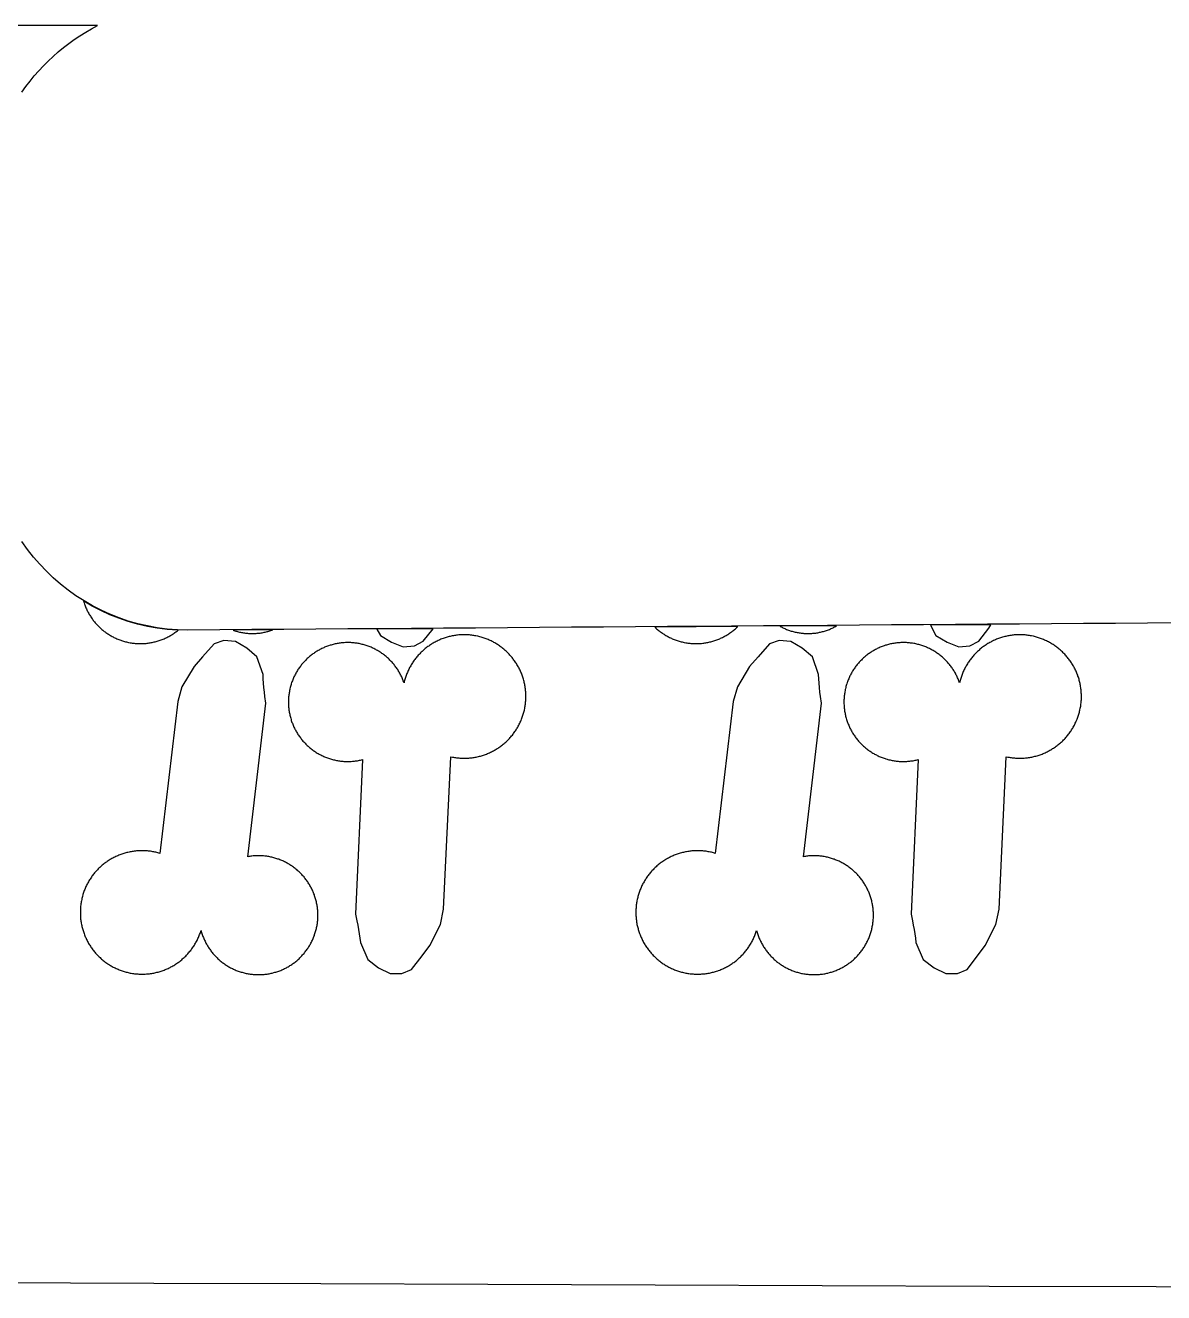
# Model space of a CAD drawing. Extents: x -246 to 246, y -104 to 199.
# Drawn here: x 113.99 to 138.58, y 129.66 to 157.02 of the extents above; entities that cross this region are included whole.
import ezdxf

# ---------------------------------------------------------------- set-up
doc = ezdxf.new("R2010")
doc.units = 0
doc.layers.add('Add_Red', color=1, linetype='Continuous')
doc.layers.add('Outline_Red', color=1, linetype='Continuous')

msp = doc.modelspace()

# ---------------------------------------------------------------- linework, layer by layer
at = {"layer": 'Add_Red'}
for points in [[(116.509, 143.67), (116.531, 143.671), (116.554, 143.672), (116.576, 143.674), (116.599, 143.676), (116.621, 143.678), (116.643, 143.681), (116.665, 143.684), (116.687, 143.687), (116.71, 143.691), (116.732, 143.695), (116.753, 143.7), (116.775, 143.705), (116.797, 143.71), (116.819, 143.716), (116.84, 143.722), (116.862, 143.729), (116.883, 143.736), (116.904, 143.743), (116.925, 143.751), (116.946, 143.759), (116.967, 143.767), (116.988, 143.776), (117.008, 143.785), (117.029, 143.794), (117.049, 143.804), (117.069, 143.814), (117.088, 143.825), (117.108, 143.836), (117.127, 143.847), (117.147, 143.858), (117.166, 143.87), (117.185, 143.882), (117.203, 143.895), (117.222, 143.908), (117.24, 143.921), (117.258, 143.934), (117.275, 143.948), (117.288, 143.958), (117.274, 143.958), (117.054, 143.975), (116.838, 144.003), (116.625, 144.041), (116.416, 144.09), (116.211, 144.149), (116.009, 144.217), (115.813, 144.295), (115.621, 144.382), (115.435, 144.478), (115.253, 144.583), (115.247, 144.587), (115.252, 144.568), (115.259, 144.547), (115.267, 144.525), (115.274, 144.504), (115.282, 144.483), (115.291, 144.463), (115.3, 144.442), (115.309, 144.421), (115.318, 144.401), (115.328, 144.381), (115.338, 144.361), (115.349, 144.341), (115.36, 144.322), (115.371, 144.302), (115.382, 144.283), (115.394, 144.264), (115.406, 144.245), (115.419, 144.227), (115.432, 144.208), (115.445, 144.19), (115.458, 144.172), (115.472, 144.155), (115.486, 144.137), (115.501, 144.12), (115.516, 144.103), (115.531, 144.086), (115.546, 144.07), (115.561, 144.054), (115.577, 144.038), (115.593, 144.023), (115.61, 144.007), (115.626, 143.992), (115.643, 143.978), (115.661, 143.963), (115.678, 143.949), (115.696, 143.935), (115.713, 143.922), (115.732, 143.909), (115.75, 143.896), (115.769, 143.883), (115.787, 143.871), (115.806, 143.859), (115.826, 143.848), (115.845, 143.836), (115.865, 143.826), (115.884, 143.815), (115.904, 143.805), (115.925, 143.795), (115.945, 143.786), (115.965, 143.776), (115.986, 143.768), (116.007, 143.759), (116.028, 143.751), (116.049, 143.744), (116.07, 143.736), (116.091, 143.729), (116.113, 143.723), (116.134, 143.717), (116.156, 143.711), (116.178, 143.705), (116.199, 143.7), (116.221, 143.696), (116.254, 143.689), (116.276, 143.686), (116.299, 143.682), (116.321, 143.68), (116.343, 143.677), (116.365, 143.675), (116.388, 143.673), (116.41, 143.672), (116.432, 143.671), (116.455, 143.67), (116.477, 143.67), (116.509, 143.67)], [(118.933, 143.889), (118.955, 143.889), (118.976, 143.891), (118.998, 143.892), (119.019, 143.894), (119.041, 143.897), (119.062, 143.899), (119.084, 143.902), (119.105, 143.906), (119.126, 143.91), (119.147, 143.914), (119.169, 143.918), (119.19, 143.923), (119.21, 143.929), (119.231, 143.934), (119.252, 143.94), (119.273, 143.947), (119.293, 143.954), (119.319, 143.963), (119.327, 143.965), (118.482, 143.959), (118.493, 143.955), (118.514, 143.949), (118.534, 143.942), (118.555, 143.936), (118.576, 143.93), (118.597, 143.925), (118.618, 143.92), (118.639, 143.915), (118.66, 143.911), (118.681, 143.907), (118.702, 143.903), (118.724, 143.9), (118.745, 143.897), (118.766, 143.895), (118.788, 143.893), (118.81, 143.891), (118.831, 143.89), (118.853, 143.889), (118.874, 143.888), (118.896, 143.888), (118.933, 143.889)], [(122.394, 143.622), (122.583, 143.721), (122.795, 143.991), (121.585, 143.982), (121.659, 143.848), (121.898, 143.698), (122.151, 143.603), (122.394, 143.622)], [(128.508, 143.67), (128.53, 143.671), (128.553, 143.672), (128.575, 143.674), (128.597, 143.676), (128.62, 143.678), (128.642, 143.681), (128.664, 143.684), (128.686, 143.687), (128.708, 143.691), (128.73, 143.695), (128.752, 143.7), (128.774, 143.705), (128.796, 143.71), (128.818, 143.716), (128.839, 143.722), (128.861, 143.729), (128.882, 143.736), (128.903, 143.743), (128.924, 143.751), (128.945, 143.759), (128.966, 143.767), (128.987, 143.776), (129.007, 143.785), (129.027, 143.794), (129.048, 143.804), (129.068, 143.814), (129.087, 143.825), (129.107, 143.836), (129.126, 143.847), (129.146, 143.858), (129.165, 143.87), (129.184, 143.882), (129.202, 143.895), (129.221, 143.908), (129.239, 143.921), (129.257, 143.934), (129.274, 143.948), (129.292, 143.962), (129.309, 143.976), (129.326, 143.991), (129.343, 144.006), (129.359, 144.021), (129.375, 144.037), (129.376, 144.038), (127.589, 144.025), (127.592, 144.023), (127.609, 144.007), (127.625, 143.992), (127.642, 143.978), (127.659, 143.963), (127.677, 143.949), (127.695, 143.935), (127.712, 143.922), (127.731, 143.909), (127.749, 143.896), (127.768, 143.883), (127.786, 143.871), (127.805, 143.859), (127.825, 143.848), (127.844, 143.836), (127.864, 143.826), (127.883, 143.815), (127.903, 143.805), (127.923, 143.795), (127.944, 143.786), (127.964, 143.776), (127.985, 143.768), (128.006, 143.759), (128.027, 143.751), (128.048, 143.744), (128.069, 143.736), (128.09, 143.729), (128.112, 143.723), (128.133, 143.717), (128.155, 143.711), (128.177, 143.705), (128.198, 143.7), (128.22, 143.696), (128.253, 143.689), (128.275, 143.686), (128.297, 143.682), (128.32, 143.68), (128.342, 143.677), (128.364, 143.675), (128.387, 143.673), (128.409, 143.672), (128.431, 143.671), (128.454, 143.67), (128.476, 143.67), (128.508, 143.67)], [(130.932, 143.889), (130.954, 143.889), (130.975, 143.891), (130.997, 143.892), (131.018, 143.894), (131.04, 143.897), (131.061, 143.899), (131.083, 143.902), (131.104, 143.906), (131.125, 143.91), (131.146, 143.914), (131.167, 143.918), (131.188, 143.923), (131.209, 143.929), (131.23, 143.934), (131.251, 143.94), (131.272, 143.947), (131.292, 143.954), (131.318, 143.963), (131.338, 143.97), (131.358, 143.978), (131.378, 143.986), (131.398, 143.995), (131.418, 144.004), (131.437, 144.013), (131.456, 144.023), (131.476, 144.033), (131.494, 144.043), (131.513, 144.054), (130.292, 144.045), (130.295, 144.043), (130.314, 144.033), (130.333, 144.023), (130.352, 144.013), (130.372, 144.004), (130.392, 143.995), (130.411, 143.986), (130.431, 143.978), (130.451, 143.97), (130.472, 143.963), (130.492, 143.955), (130.512, 143.949), (130.533, 143.942), (130.554, 143.936), (130.575, 143.93), (130.595, 143.925), (130.616, 143.92), (130.638, 143.915), (130.659, 143.911), (130.68, 143.907), (130.701, 143.903), (130.723, 143.9), (130.744, 143.897), (130.765, 143.895), (130.787, 143.893), (130.808, 143.891), (130.83, 143.89), (130.852, 143.889), (130.873, 143.888), (130.895, 143.888), (130.932, 143.889)], [(134.393, 143.622), (134.582, 143.721), (134.803, 144.002), (134.843, 144.078), (133.537, 144.068), (133.658, 143.848), (133.897, 143.698), (134.15, 143.603), (134.393, 143.622)], [(119.055, 136.522), (119.078, 136.523), (119.1, 136.524), (119.123, 136.526), (119.145, 136.527), (119.167, 136.53), (119.189, 136.532), (119.212, 136.535), (119.234, 136.539), (119.256, 136.543), (119.278, 136.547), (119.3, 136.552), (119.322, 136.557), (119.358, 136.566), (119.379, 136.572), (119.401, 136.578), (119.422, 136.585), (119.443, 136.592), (119.464, 136.599), (119.485, 136.607), (119.506, 136.615), (119.527, 136.624), (119.548, 136.633), (119.568, 136.642), (119.588, 136.652), (119.608, 136.662), (119.628, 136.672), (119.648, 136.683), (119.667, 136.694), (119.687, 136.705), (119.706, 136.717), (119.725, 136.729), (119.743, 136.741), (119.762, 136.754), (119.78, 136.767), (119.798, 136.78), (119.816, 136.794), (119.833, 136.808), (119.851, 136.822), (119.868, 136.837), (119.884, 136.852), (119.901, 136.867), (119.917, 136.882), (119.933, 136.898), (119.949, 136.914), (119.964, 136.93), (119.979, 136.947), (119.994, 136.963), (120.009, 136.98), (120.023, 136.998), (120.037, 137.015), (120.051, 137.033), (120.064, 137.051), (120.077, 137.069), (120.09, 137.088), (120.102, 137.106), (120.114, 137.125), (120.126, 137.144), (120.137, 137.164), (120.148, 137.183), (120.159, 137.203), (120.169, 137.223), (120.179, 137.243), (120.189, 137.263), (120.198, 137.283), (120.207, 137.304), (120.216, 137.325), (120.224, 137.346), (120.232, 137.366), (120.239, 137.388), (120.246, 137.409), (120.253, 137.43), (120.259, 137.452), (120.265, 137.473), (120.271, 137.495), (120.276, 137.517), (120.281, 137.539), (120.286, 137.561), (120.29, 137.583), (120.293, 137.605), (120.297, 137.627), (120.3, 137.649), (120.302, 137.671), (120.304, 137.694), (120.306, 137.716), (120.307, 137.738), (120.308, 137.761), (120.309, 137.783), (120.309, 137.806), (120.308, 137.846), (120.308, 137.868), (120.306, 137.891), (120.305, 137.913), (120.303, 137.935), (120.3, 137.958), (120.297, 137.98), (120.294, 138.002), (120.29, 138.024), (120.286, 138.046), (120.282, 138.068), (120.276, 138.094), (120.271, 138.116), (120.265, 138.138), (120.259, 138.159), (120.253, 138.181), (120.246, 138.202), (120.239, 138.223), (120.232, 138.245), (120.224, 138.266), (120.216, 138.286), (120.207, 138.307), (120.198, 138.328), (120.189, 138.348), (120.179, 138.368), (120.169, 138.388), (120.159, 138.408), (120.148, 138.428), (120.137, 138.447), (120.126, 138.467), (120.114, 138.486), (120.102, 138.505), (120.09, 138.523), (120.077, 138.542), (120.064, 138.56), (120.051, 138.578), (120.037, 138.596), (120.023, 138.613), (120.009, 138.631), (119.994, 138.648), (119.979, 138.664), (119.964, 138.681), (119.949, 138.697), (119.933, 138.713), (119.917, 138.729), (119.901, 138.744), (119.884, 138.759), (119.868, 138.774), (119.851, 138.789), (119.833, 138.803), (119.816, 138.817), (119.798, 138.831), (119.78, 138.844), (119.762, 138.857), (119.743, 138.87), (119.725, 138.882), (119.706, 138.894), (119.687, 138.906), (119.667, 138.917), (119.648, 138.928), (119.628, 138.939), (119.608, 138.949), (119.588, 138.959), (119.568, 138.969), (119.548, 138.978), (119.527, 138.987), (119.506, 138.996), (119.485, 139.004), (119.464, 139.012), (119.443, 139.019), (119.422, 139.026), (119.401, 139.033), (119.379, 139.039), (119.358, 139.045), (119.336, 139.051), (119.314, 139.056), (119.292, 139.061), (119.27, 139.066), (119.248, 139.07), (119.226, 139.073), (119.204, 139.077), (119.182, 139.08), (119.16, 139.082), (119.137, 139.084), (119.115, 139.086), (119.093, 139.087), (119.07, 139.088), (119.048, 139.089), (119.025, 139.089), (118.997, 139.089), (118.975, 139.088), (118.952, 139.087), (118.93, 139.086), (118.908, 139.084), (118.885, 139.082), (118.863, 139.079), (118.841, 139.076), (118.819, 139.072), (118.797, 139.069), (119.186, 142.387), (119.166, 142.529), (119.154, 142.624), (119.144, 142.719), (119.136, 142.815), (119.129, 142.91), (119.124, 143.006), (118.991, 143.383), (118.771, 143.575), (118.528, 143.715), (118.276, 143.736), (118.066, 143.665), (117.816, 143.386), (117.635, 143.174), (117.373, 142.74), (117.282, 142.417), (116.893, 139.141), (116.855, 139.152), (116.833, 139.158), (116.81, 139.164), (116.787, 139.169), (116.765, 139.173), (116.742, 139.177), (116.719, 139.181), (116.696, 139.185), (116.673, 139.188), (116.65, 139.19), (116.626, 139.193), (116.603, 139.194), (116.58, 139.196), (116.557, 139.197), (116.533, 139.198), (116.51, 139.198), (116.482, 139.197), (116.459, 139.197), (116.436, 139.196), (116.413, 139.194), (116.389, 139.192), (116.366, 139.19), (116.343, 139.187), (116.32, 139.184), (116.297, 139.181), (116.274, 139.177), (116.251, 139.172), (116.229, 139.168), (116.206, 139.162), (116.183, 139.157), (116.161, 139.151), (116.138, 139.145), (116.116, 139.138), (116.094, 139.131), (116.072, 139.124), (116.05, 139.116), (116.028, 139.108), (116.007, 139.099), (115.985, 139.09), (115.964, 139.081), (115.943, 139.071), (115.922, 139.061), (115.901, 139.05), (115.88, 139.04), (115.86, 139.028), (115.84, 139.017), (115.82, 139.005), (115.8, 138.993), (115.78, 138.98), (115.761, 138.967), (115.742, 138.954), (115.723, 138.94), (115.704, 138.927), (115.686, 138.912), (115.668, 138.898), (115.65, 138.883), (115.632, 138.868), (115.615, 138.852), (115.598, 138.836), (115.581, 138.82), (115.565, 138.804), (115.548, 138.787), (115.532, 138.77), (115.517, 138.753), (115.501, 138.736), (115.486, 138.718), (115.472, 138.7), (115.457, 138.682), (115.443, 138.663), (115.429, 138.645), (115.416, 138.626), (115.403, 138.606), (115.39, 138.587), (115.378, 138.567), (115.365, 138.547), (115.354, 138.527), (115.342, 138.507), (115.331, 138.487), (115.321, 138.466), (115.31, 138.445), (115.3, 138.424), (115.291, 138.403), (115.282, 138.381), (115.273, 138.36), (115.264, 138.338), (115.256, 138.316), (115.249, 138.294), (115.241, 138.272), (115.234, 138.25), (115.223, 138.21), (115.217, 138.187), (115.212, 138.165), (115.207, 138.142), (115.202, 138.119), (115.198, 138.096), (115.194, 138.074), (115.191, 138.051), (115.187, 138.027), (115.185, 138.004), (115.183, 137.981), (115.181, 137.958), (115.179, 137.935), (115.178, 137.912), (115.178, 137.888), (115.178, 137.865), (115.178, 137.839), (115.178, 137.816), (115.18, 137.793), (115.181, 137.77), (115.183, 137.746), (115.185, 137.723), (115.188, 137.7), (115.191, 137.677), (115.194, 137.654), (115.198, 137.631), (115.203, 137.608), (115.207, 137.585), (115.212, 137.563), (115.218, 137.54), (115.224, 137.518), (115.23, 137.495), (115.237, 137.473), (115.244, 137.451), (115.251, 137.429), (115.259, 137.407), (115.267, 137.385), (115.276, 137.363), (115.285, 137.342), (115.294, 137.321), (115.304, 137.3), (115.314, 137.279), (115.324, 137.258), (115.335, 137.237), (115.346, 137.217), (115.357, 137.197), (115.369, 137.176), (115.381, 137.157), (115.394, 137.137), (115.407, 137.118), (115.42, 137.099), (115.434, 137.08), (115.447, 137.061), (115.462, 137.043), (115.476, 137.024), (115.491, 137.006), (115.506, 136.989), (115.522, 136.971), (115.537, 136.954), (115.553, 136.937), (115.57, 136.921), (115.586, 136.905), (115.603, 136.889), (115.62, 136.873), (115.638, 136.858), (115.656, 136.843), (115.674, 136.828), (115.692, 136.813), (115.71, 136.799), (115.729, 136.785), (115.748, 136.772), (115.767, 136.759), (115.787, 136.746), (115.806, 136.734), (115.826, 136.721), (115.846, 136.71), (115.866, 136.698), (115.887, 136.687), (115.908, 136.677), (115.928, 136.666), (115.949, 136.656), (115.971, 136.647), (115.992, 136.637), (116.013, 136.629), (116.035, 136.62), (116.057, 136.612), (116.079, 136.604), (116.101, 136.597), (116.123, 136.59), (116.165, 136.578), (116.188, 136.572), (116.21, 136.567), (116.233, 136.562), (116.256, 136.557), (116.279, 136.553), (116.302, 136.549), (116.325, 136.545), (116.348, 136.542), (116.371, 136.54), (116.394, 136.538), (116.417, 136.536), (116.44, 136.534), (116.464, 136.533), (116.487, 136.533), (116.51, 136.532), (116.534, 136.533), (116.557, 136.533), (116.58, 136.534), (116.604, 136.536), (116.627, 136.538), (116.65, 136.54), (116.673, 136.542), (116.696, 136.545), (116.719, 136.549), (116.742, 136.553), (116.765, 136.557), (116.788, 136.562), (116.811, 136.567), (116.833, 136.572), (116.856, 136.578), (116.878, 136.584), (116.9, 136.591), (116.923, 136.598), (116.945, 136.605), (116.966, 136.613), (116.988, 136.621), (117.01, 136.63), (117.031, 136.639), (117.053, 136.648), (117.074, 136.658), (117.095, 136.668), (117.116, 136.678), (117.136, 136.689), (117.157, 136.7), (117.177, 136.711), (117.197, 136.723), (117.217, 136.735), (117.236, 136.748), (117.256, 136.761), (117.275, 136.774), (117.294, 136.787), (117.313, 136.801), (117.331, 136.815), (117.349, 136.83), (117.367, 136.845), (117.385, 136.86), (117.402, 136.875), (117.419, 136.891), (117.436, 136.907), (117.453, 136.923), (117.469, 136.94), (117.485, 136.957), (117.501, 136.974), (117.516, 136.991), (117.531, 137.009), (117.546, 137.027), (117.561, 137.045), (117.575, 137.064), (117.589, 137.082), (117.602, 137.101), (117.615, 137.12), (117.628, 137.14), (117.641, 137.159), (117.653, 137.179), (117.665, 137.199), (117.676, 137.219), (117.687, 137.24), (117.698, 137.261), (117.708, 137.281), (117.718, 137.302), (117.728, 137.324), (117.737, 137.345), (117.746, 137.366), (117.755, 137.388), (117.763, 137.41), (117.77, 137.432), (117.778, 137.454), (117.785, 137.476), (117.791, 137.452), (117.798, 137.43), (117.805, 137.409), (117.812, 137.388), (117.819, 137.366), (117.827, 137.346), (117.835, 137.325), (117.844, 137.304), (117.853, 137.283), (117.862, 137.263), (117.872, 137.243), (117.882, 137.223), (117.892, 137.203), (117.903, 137.183), (117.914, 137.164), (117.925, 137.144), (117.937, 137.125), (117.949, 137.106), (117.961, 137.088), (117.974, 137.069), (117.987, 137.051), (118, 137.033), (118.014, 137.015), (118.028, 136.998), (118.042, 136.98), (118.057, 136.963), (118.071, 136.947), (118.087, 136.93), (118.102, 136.914), (118.118, 136.898), (118.134, 136.882), (118.15, 136.867), (118.166, 136.852), (118.183, 136.837), (118.2, 136.822), (118.218, 136.808), (118.235, 136.794), (118.253, 136.78), (118.271, 136.767), (118.289, 136.754), (118.308, 136.741), (118.326, 136.729), (118.345, 136.717), (118.364, 136.705), (118.384, 136.694), (118.403, 136.683), (118.423, 136.672), (118.443, 136.662), (118.463, 136.652), (118.483, 136.642), (118.503, 136.633), (118.524, 136.624), (118.545, 136.615), (118.565, 136.607), (118.586, 136.599), (118.608, 136.592), (118.629, 136.585), (118.65, 136.578), (118.672, 136.572), (118.693, 136.566), (118.715, 136.56), (118.737, 136.555), (118.759, 136.55), (118.781, 136.545), (118.803, 136.541), (118.825, 136.538), (118.847, 136.534), (118.869, 136.531), (118.891, 136.529), (118.914, 136.527), (118.936, 136.525), (118.958, 136.524), (118.981, 136.523), (119.003, 136.522), (119.025, 136.522), (119.055, 136.522)], [(122.33, 136.632), (122.559, 136.928), (122.724, 137.152), (122.955, 137.604), (123.023, 137.933), (123.177, 141.228), (123.215, 141.22), (123.237, 141.216), (123.26, 141.212), (123.283, 141.209), (123.306, 141.206), (123.33, 141.203), (123.353, 141.201), (123.376, 141.199), (123.399, 141.197), (123.422, 141.196), (123.446, 141.196), (123.469, 141.196), (123.499, 141.196), (123.522, 141.197), (123.545, 141.198), (123.568, 141.199), (123.591, 141.201), (123.615, 141.204), (123.638, 141.206), (123.661, 141.209), (123.684, 141.213), (123.707, 141.217), (123.729, 141.221), (123.752, 141.226), (123.775, 141.231), (123.798, 141.237), (123.82, 141.243), (123.842, 141.249), (123.865, 141.256), (123.887, 141.263), (123.909, 141.27), (123.931, 141.278), (123.952, 141.286), (123.974, 141.295), (123.996, 141.304), (124.017, 141.313), (124.038, 141.323), (124.059, 141.333), (124.08, 141.344), (124.1, 141.355), (124.121, 141.366), (124.141, 141.377), (124.161, 141.389), (124.181, 141.402), (124.2, 141.414), (124.219, 141.427), (124.239, 141.44), (124.257, 141.454), (124.276, 141.468), (124.294, 141.482), (124.313, 141.497), (124.33, 141.512), (124.348, 141.527), (124.365, 141.542), (124.382, 141.558), (124.399, 141.574), (124.416, 141.591), (124.432, 141.607), (124.448, 141.624), (124.464, 141.641), (124.479, 141.659), (124.494, 141.677), (124.509, 141.695), (124.523, 141.713), (124.537, 141.731), (124.551, 141.75), (124.564, 141.769), (124.577, 141.788), (124.59, 141.808), (124.602, 141.828), (124.614, 141.847), (124.626, 141.868), (124.638, 141.888), (124.649, 141.908), (124.659, 141.929), (124.669, 141.95), (124.679, 141.971), (124.689, 141.992), (124.698, 142.013), (124.707, 142.035), (124.715, 142.057), (124.723, 142.079), (124.731, 142.101), (124.738, 142.123), (124.745, 142.145), (124.752, 142.167), (124.758, 142.19), (124.763, 142.212), (124.769, 142.235), (124.777, 142.274), (124.781, 142.297), (124.785, 142.32), (124.788, 142.343), (124.792, 142.366), (124.794, 142.389), (124.796, 142.412), (124.798, 142.435), (124.8, 142.458), (124.801, 142.482), (124.801, 142.505), (124.801, 142.528), (124.801, 142.556), (124.8, 142.579), (124.799, 142.602), (124.798, 142.626), (124.796, 142.649), (124.794, 142.672), (124.791, 142.695), (124.788, 142.718), (124.784, 142.741), (124.78, 142.764), (124.776, 142.787), (124.771, 142.81), (124.766, 142.832), (124.761, 142.855), (124.755, 142.877), (124.749, 142.9), (124.742, 142.922), (124.735, 142.944), (124.727, 142.966), (124.72, 142.988), (124.711, 143.01), (124.703, 143.032), (124.694, 143.053), (124.684, 143.074), (124.675, 143.095), (124.665, 143.116), (124.654, 143.137), (124.643, 143.158), (124.632, 143.178), (124.621, 143.198), (124.609, 143.218), (124.597, 143.238), (124.584, 143.258), (124.571, 143.277), (124.558, 143.296), (124.544, 143.315), (124.53, 143.334), (124.516, 143.352), (124.502, 143.37), (124.487, 143.388), (124.472, 143.406), (124.456, 143.423), (124.44, 143.44), (124.424, 143.457), (124.408, 143.474), (124.391, 143.49), (124.374, 143.506), (124.357, 143.521), (124.34, 143.537), (124.322, 143.552), (124.304, 143.567), (124.286, 143.581), (124.267, 143.595), (124.249, 143.609), (124.23, 143.622), (124.21, 143.635), (124.191, 143.648), (124.171, 143.661), (124.151, 143.673), (124.131, 143.684), (124.111, 143.696), (124.091, 143.707), (124.07, 143.718), (124.049, 143.728), (124.028, 143.738), (124.007, 143.747), (123.985, 143.757), (123.964, 143.765), (123.942, 143.774), (123.92, 143.782), (123.898, 143.79), (123.876, 143.797), (123.854, 143.804), (123.832, 143.81), (123.809, 143.817), (123.787, 143.822), (123.764, 143.828), (123.723, 143.836), (123.7, 143.841), (123.677, 143.844), (123.654, 143.848), (123.631, 143.851), (123.608, 143.854), (123.585, 143.856), (123.562, 143.858), (123.539, 143.859), (123.515, 143.86), (123.492, 143.861), (123.469, 143.861), (123.443, 143.861), (123.42, 143.86), (123.397, 143.859), (123.374, 143.857), (123.35, 143.856), (123.327, 143.853), (123.304, 143.851), (123.281, 143.848), (123.258, 143.844), (123.235, 143.84), (123.212, 143.836), (123.189, 143.831), (123.167, 143.826), (123.144, 143.821), (123.122, 143.815), (123.099, 143.809), (123.077, 143.802), (123.055, 143.795), (123.033, 143.787), (123.011, 143.78), (122.989, 143.771), (122.967, 143.763), (122.946, 143.754), (122.925, 143.745), (122.903, 143.735), (122.883, 143.725), (122.862, 143.715), (122.841, 143.704), (122.821, 143.693), (122.8, 143.681), (122.78, 143.669), (122.761, 143.657), (122.741, 143.645), (122.722, 143.632), (122.703, 143.618), (122.684, 143.605), (122.665, 143.591), (122.647, 143.577), (122.628, 143.562), (122.61, 143.548), (122.593, 143.532), (122.575, 143.517), (122.558, 143.501), (122.541, 143.485), (122.525, 143.469), (122.509, 143.452), (122.493, 143.435), (122.477, 143.418), (122.462, 143.401), (122.446, 143.383), (122.432, 143.365), (122.417, 143.347), (122.403, 143.328), (122.389, 143.31), (122.376, 143.291), (122.363, 143.271), (122.35, 143.252), (122.337, 143.232), (122.325, 143.213), (122.314, 143.192), (122.302, 143.172), (122.291, 143.152), (122.28, 143.131), (122.27, 143.11), (122.26, 143.089), (122.25, 143.068), (122.241, 143.047), (122.232, 143.025), (122.224, 143.004), (122.216, 142.982), (122.208, 142.96), (122.201, 142.938), (122.194, 142.916), (122.187, 142.893), (122.181, 142.871), (122.175, 142.848), (122.17, 142.826), (122.162, 142.848), (122.154, 142.869), (122.146, 142.89), (122.137, 142.91), (122.128, 142.931), (122.119, 142.951), (122.109, 142.971), (122.099, 142.992), (122.089, 143.011), (122.078, 143.031), (122.067, 143.051), (122.056, 143.07), (122.044, 143.089), (122.032, 143.108), (122.02, 143.127), (122.007, 143.145), (121.994, 143.163), (121.981, 143.181), (121.967, 143.199), (121.953, 143.217), (121.939, 143.234), (121.925, 143.251), (121.91, 143.268), (121.895, 143.284), (121.879, 143.3), (121.863, 143.316), (121.847, 143.332), (121.831, 143.348), (121.815, 143.363), (121.798, 143.378), (121.781, 143.392), (121.764, 143.406), (121.746, 143.42), (121.728, 143.434), (121.71, 143.447), (121.692, 143.46), (121.674, 143.473), (121.655, 143.485), (121.636, 143.497), (121.617, 143.509), (121.598, 143.52), (121.578, 143.531), (121.558, 143.542), (121.538, 143.552), (121.518, 143.562), (121.498, 143.572), (121.478, 143.581), (121.457, 143.59), (121.437, 143.599), (121.416, 143.607), (121.395, 143.615), (121.374, 143.622), (121.352, 143.63), (121.331, 143.636), (121.31, 143.643), (121.288, 143.649), (121.266, 143.654), (121.244, 143.659), (121.223, 143.664), (121.201, 143.669), (121.179, 143.673), (121.157, 143.677), (121.134, 143.68), (121.112, 143.683), (121.09, 143.685), (121.068, 143.687), (121.045, 143.689), (121.023, 143.691), (121.001, 143.692), (120.978, 143.692), (120.956, 143.692), (120.924, 143.692), (120.902, 143.691), (120.879, 143.69), (120.857, 143.689), (120.835, 143.687), (120.812, 143.684), (120.79, 143.682), (120.768, 143.679), (120.746, 143.675), (120.724, 143.671), (120.702, 143.667), (120.68, 143.662), (120.658, 143.657), (120.636, 143.652), (120.614, 143.646), (120.593, 143.64), (120.571, 143.634), (120.538, 143.622), (120.517, 143.615), (120.496, 143.607), (120.475, 143.599), (120.454, 143.59), (120.434, 143.581), (120.413, 143.572), (120.393, 143.562), (120.373, 143.552), (120.353, 143.542), (120.333, 143.531), (120.314, 143.52), (120.295, 143.509), (120.275, 143.497), (120.257, 143.485), (120.238, 143.473), (120.219, 143.46), (120.201, 143.447), (120.183, 143.434), (120.165, 143.42), (120.148, 143.406), (120.131, 143.392), (120.114, 143.378), (120.097, 143.363), (120.08, 143.348), (120.064, 143.332), (120.048, 143.316), (120.032, 143.3), (120.017, 143.284), (120.002, 143.268), (119.987, 143.251), (119.972, 143.234), (119.958, 143.217), (119.944, 143.199), (119.931, 143.181), (119.917, 143.163), (119.904, 143.145), (119.892, 143.127), (119.879, 143.108), (119.867, 143.089), (119.855, 143.07), (119.844, 143.051), (119.833, 143.031), (119.822, 143.011), (119.812, 142.992), (119.802, 142.971), (119.792, 142.951), (119.783, 142.931), (119.774, 142.91), (119.766, 142.89), (119.757, 142.869), (119.749, 142.848), (119.742, 142.827), (119.735, 142.805), (119.728, 142.784), (119.722, 142.763), (119.716, 142.741), (119.71, 142.719), (119.705, 142.697), (119.7, 142.676), (119.696, 142.654), (119.692, 142.632), (119.688, 142.61), (119.685, 142.587), (119.682, 142.565), (119.679, 142.543), (119.677, 142.521), (119.675, 142.498), (119.674, 142.476), (119.673, 142.454), (119.672, 142.431), (119.672, 142.409), (119.673, 142.367), (119.674, 142.344), (119.675, 142.322), (119.677, 142.3), (119.679, 142.277), (119.681, 142.255), (119.684, 142.233), (119.687, 142.211), (119.691, 142.189), (119.695, 142.166), (119.7, 142.145), (119.704, 142.123), (119.71, 142.101), (119.715, 142.079), (119.721, 142.058), (119.728, 142.033), (119.735, 142.012), (119.742, 141.991), (119.749, 141.97), (119.757, 141.949), (119.766, 141.928), (119.774, 141.907), (119.783, 141.887), (119.792, 141.866), (119.802, 141.846), (119.812, 141.826), (119.822, 141.806), (119.833, 141.786), (119.844, 141.767), (119.855, 141.748), (119.867, 141.729), (119.879, 141.71), (119.892, 141.691), (119.904, 141.672), (119.917, 141.654), (119.931, 141.636), (119.944, 141.618), (119.958, 141.601), (119.972, 141.584), (119.987, 141.567), (120.002, 141.55), (120.017, 141.533), (120.032, 141.517), (120.048, 141.501), (120.064, 141.485), (120.08, 141.47), (120.097, 141.455), (120.114, 141.44), (120.131, 141.425), (120.148, 141.411), (120.165, 141.397), (120.183, 141.384), (120.201, 141.37), (120.219, 141.357), (120.238, 141.345), (120.257, 141.332), (120.275, 141.32), (120.295, 141.308), (120.314, 141.297), (120.333, 141.286), (120.353, 141.275), (120.373, 141.265), (120.393, 141.255), (120.413, 141.245), (120.434, 141.236), (120.454, 141.227), (120.475, 141.219), (120.496, 141.21), (120.517, 141.203), (120.538, 141.195), (120.559, 141.188), (120.58, 141.181), (120.602, 141.175), (120.623, 141.169), (120.645, 141.163), (120.667, 141.158), (120.689, 141.153), (120.711, 141.149), (120.733, 141.145), (120.755, 141.141), (120.777, 141.138), (120.799, 141.135), (120.822, 141.132), (120.844, 141.13), (120.866, 141.128), (120.889, 141.127), (120.911, 141.126), (120.933, 141.125), (120.956, 141.125), (120.986, 141.125), (121.008, 141.126), (121.03, 141.127), (121.053, 141.129), (121.075, 141.131), (121.097, 141.133), (121.12, 141.136), (121.142, 141.139), (121.164, 141.142), (121.186, 141.146), (121.208, 141.15), (121.23, 141.155), (121.252, 141.16), (121.274, 141.165), (121.121, 137.827), (121.152, 137.687), (121.17, 137.593), (121.187, 137.499), (121.202, 137.404), (121.215, 137.309), (121.227, 137.214), (121.387, 136.848), (121.62, 136.672), (121.872, 136.549), (122.125, 136.547), (122.33, 136.632)], [(131.054, 136.522), (131.077, 136.523), (131.099, 136.524), (131.121, 136.526), (131.144, 136.527), (131.166, 136.53), (131.188, 136.532), (131.211, 136.535), (131.233, 136.539), (131.255, 136.543), (131.277, 136.547), (131.299, 136.552), (131.321, 136.557), (131.357, 136.566), (131.378, 136.572), (131.4, 136.578), (131.421, 136.585), (131.442, 136.592), (131.463, 136.599), (131.484, 136.607), (131.505, 136.615), (131.526, 136.624), (131.547, 136.633), (131.567, 136.642), (131.587, 136.652), (131.607, 136.662), (131.627, 136.672), (131.647, 136.683), (131.666, 136.694), (131.686, 136.705), (131.705, 136.717), (131.724, 136.729), (131.742, 136.741), (131.761, 136.754), (131.779, 136.767), (131.797, 136.78), (131.815, 136.794), (131.832, 136.808), (131.85, 136.822), (131.867, 136.837), (131.883, 136.852), (131.9, 136.867), (131.916, 136.882), (131.932, 136.898), (131.948, 136.914), (131.963, 136.93), (131.978, 136.947), (131.993, 136.963), (132.008, 136.98), (132.022, 136.998), (132.036, 137.015), (132.05, 137.033), (132.063, 137.051), (132.076, 137.069), (132.089, 137.088), (132.101, 137.106), (132.113, 137.125), (132.125, 137.144), (132.136, 137.164), (132.147, 137.183), (132.158, 137.203), (132.168, 137.223), (132.178, 137.243), (132.188, 137.263), (132.197, 137.283), (132.206, 137.304), (132.215, 137.325), (132.223, 137.346), (132.231, 137.366), (132.238, 137.388), (132.245, 137.409), (132.252, 137.43), (132.258, 137.452), (132.264, 137.473), (132.27, 137.495), (132.275, 137.517), (132.28, 137.539), (132.284, 137.561), (132.289, 137.583), (132.292, 137.605), (132.296, 137.627), (132.298, 137.649), (132.301, 137.671), (132.303, 137.694), (132.305, 137.716), (132.306, 137.738), (132.307, 137.761), (132.308, 137.783), (132.308, 137.806), (132.307, 137.846), (132.307, 137.868), (132.305, 137.891), (132.304, 137.913), (132.301, 137.935), (132.299, 137.958), (132.296, 137.98), (132.293, 138.002), (132.289, 138.024), (132.285, 138.046), (132.281, 138.068), (132.275, 138.094), (132.27, 138.116), (132.264, 138.138), (132.258, 138.159), (132.252, 138.181), (132.245, 138.202), (132.238, 138.223), (132.231, 138.245), (132.223, 138.266), (132.215, 138.286), (132.206, 138.307), (132.197, 138.328), (132.188, 138.348), (132.178, 138.368), (132.168, 138.388), (132.158, 138.408), (132.147, 138.428), (132.136, 138.447), (132.125, 138.467), (132.113, 138.486), (132.101, 138.505), (132.089, 138.523), (132.076, 138.542), (132.063, 138.56), (132.05, 138.578), (132.036, 138.596), (132.022, 138.613), (132.008, 138.631), (131.993, 138.648), (131.978, 138.664), (131.963, 138.681), (131.948, 138.697), (131.932, 138.713), (131.916, 138.729), (131.9, 138.744), (131.883, 138.759), (131.867, 138.774), (131.85, 138.789), (131.832, 138.803), (131.815, 138.817), (131.797, 138.831), (131.779, 138.844), (131.761, 138.857), (131.742, 138.87), (131.724, 138.882), (131.705, 138.894), (131.686, 138.906), (131.666, 138.917), (131.647, 138.928), (131.627, 138.939), (131.607, 138.949), (131.587, 138.959), (131.567, 138.969), (131.547, 138.978), (131.526, 138.987), (131.505, 138.996), (131.484, 139.004), (131.463, 139.012), (131.442, 139.019), (131.421, 139.026), (131.4, 139.033), (131.378, 139.039), (131.357, 139.045), (131.335, 139.051), (131.313, 139.056), (131.291, 139.061), (131.269, 139.066), (131.247, 139.07), (131.225, 139.073), (131.203, 139.077), (131.181, 139.08), (131.159, 139.082), (131.136, 139.084), (131.114, 139.086), (131.092, 139.087), (131.069, 139.088), (131.047, 139.089), (131.024, 139.089), (130.996, 139.089), (130.974, 139.088), (130.951, 139.087), (130.929, 139.086), (130.907, 139.084), (130.884, 139.082), (130.862, 139.079), (130.84, 139.076), (130.818, 139.072), (130.796, 139.069), (131.185, 142.387), (131.164, 142.529), (131.153, 142.624), (131.143, 142.719), (131.135, 142.815), (131.128, 142.91), (131.123, 143.006), (130.99, 143.383), (130.77, 143.575), (130.527, 143.715), (130.275, 143.736), (130.065, 143.665), (129.815, 143.386), (129.634, 143.174), (129.372, 142.74), (129.281, 142.417), (128.892, 139.141), (128.854, 139.152), (128.832, 139.158), (128.809, 139.164), (128.786, 139.169), (128.763, 139.173), (128.741, 139.177), (128.718, 139.181), (128.695, 139.185), (128.672, 139.188), (128.648, 139.19), (128.625, 139.193), (128.602, 139.194), (128.579, 139.196), (128.556, 139.197), (128.532, 139.198), (128.509, 139.198), (128.481, 139.197), (128.458, 139.197), (128.435, 139.196), (128.412, 139.194), (128.388, 139.192), (128.365, 139.19), (128.342, 139.187), (128.319, 139.184), (128.296, 139.181), (128.273, 139.177), (128.25, 139.172), (128.227, 139.168), (128.205, 139.162), (128.182, 139.157), (128.16, 139.151), (128.137, 139.145), (128.115, 139.138), (128.093, 139.131), (128.071, 139.124), (128.049, 139.116), (128.027, 139.108), (128.006, 139.099), (127.984, 139.09), (127.963, 139.081), (127.942, 139.071), (127.921, 139.061), (127.9, 139.05), (127.879, 139.04), (127.859, 139.028), (127.839, 139.017), (127.819, 139.005), (127.799, 138.993), (127.779, 138.98), (127.76, 138.967), (127.741, 138.954), (127.722, 138.94), (127.703, 138.927), (127.685, 138.912), (127.667, 138.898), (127.649, 138.883), (127.631, 138.868), (127.614, 138.852), (127.597, 138.836), (127.58, 138.82), (127.564, 138.804), (127.547, 138.787), (127.531, 138.77), (127.516, 138.753), (127.5, 138.736), (127.485, 138.718), (127.471, 138.7), (127.456, 138.682), (127.442, 138.663), (127.428, 138.645), (127.415, 138.626), (127.402, 138.606), (127.389, 138.587), (127.377, 138.567), (127.364, 138.547), (127.353, 138.527), (127.341, 138.507), (127.33, 138.487), (127.32, 138.466), (127.309, 138.445), (127.299, 138.424), (127.29, 138.403), (127.281, 138.381), (127.272, 138.36), (127.263, 138.338), (127.255, 138.316), (127.248, 138.294), (127.24, 138.272), (127.233, 138.25), (127.222, 138.21), (127.216, 138.187), (127.211, 138.165), (127.206, 138.142), (127.201, 138.119), (127.197, 138.096), (127.193, 138.074), (127.189, 138.051), (127.186, 138.027), (127.184, 138.004), (127.182, 137.981), (127.18, 137.958), (127.178, 137.935), (127.177, 137.912), (127.177, 137.888), (127.177, 137.865), (127.177, 137.839), (127.177, 137.816), (127.178, 137.793), (127.18, 137.77), (127.182, 137.746), (127.184, 137.723), (127.187, 137.7), (127.19, 137.677), (127.193, 137.654), (127.197, 137.631), (127.201, 137.608), (127.206, 137.585), (127.211, 137.563), (127.217, 137.54), (127.223, 137.518), (127.229, 137.495), (127.236, 137.473), (127.243, 137.451), (127.25, 137.429), (127.258, 137.407), (127.266, 137.385), (127.275, 137.363), (127.283, 137.342), (127.293, 137.321), (127.302, 137.3), (127.313, 137.279), (127.323, 137.258), (127.334, 137.237), (127.345, 137.217), (127.356, 137.197), (127.368, 137.176), (127.38, 137.157), (127.393, 137.137), (127.406, 137.118), (127.419, 137.099), (127.433, 137.08), (127.446, 137.061), (127.461, 137.043), (127.475, 137.024), (127.49, 137.006), (127.505, 136.989), (127.521, 136.971), (127.536, 136.954), (127.552, 136.937), (127.569, 136.921), (127.585, 136.905), (127.602, 136.889), (127.619, 136.873), (127.637, 136.858), (127.655, 136.843), (127.673, 136.828), (127.691, 136.813), (127.709, 136.799), (127.728, 136.785), (127.747, 136.772), (127.766, 136.759), (127.786, 136.746), (127.805, 136.734), (127.825, 136.721), (127.845, 136.71), (127.865, 136.698), (127.886, 136.687), (127.906, 136.677), (127.927, 136.666), (127.948, 136.656), (127.97, 136.647), (127.991, 136.637), (128.012, 136.629), (128.034, 136.62), (128.056, 136.612), (128.078, 136.604), (128.1, 136.597), (128.122, 136.59), (128.164, 136.578), (128.187, 136.572), (128.209, 136.567), (128.232, 136.562), (128.255, 136.557), (128.278, 136.553), (128.301, 136.549), (128.324, 136.545), (128.347, 136.542), (128.37, 136.54), (128.393, 136.538), (128.416, 136.536), (128.439, 136.534), (128.463, 136.533), (128.486, 136.533), (128.509, 136.532), (128.533, 136.533), (128.556, 136.533), (128.579, 136.534), (128.603, 136.536), (128.626, 136.538), (128.649, 136.54), (128.672, 136.542), (128.695, 136.545), (128.718, 136.549), (128.741, 136.553), (128.764, 136.557), (128.787, 136.562), (128.809, 136.567), (128.832, 136.572), (128.855, 136.578), (128.877, 136.584), (128.899, 136.591), (128.921, 136.598), (128.944, 136.605), (128.965, 136.613), (128.987, 136.621), (129.009, 136.63), (129.03, 136.639), (129.052, 136.648), (129.073, 136.658), (129.094, 136.668), (129.115, 136.678), (129.135, 136.689), (129.156, 136.7), (129.176, 136.711), (129.196, 136.723), (129.216, 136.735), (129.235, 136.748), (129.255, 136.761), (129.274, 136.774), (129.293, 136.787), (129.312, 136.801), (129.33, 136.815), (129.348, 136.83), (129.366, 136.845), (129.384, 136.86), (129.401, 136.875), (129.418, 136.891), (129.435, 136.907), (129.452, 136.923), (129.468, 136.94), (129.484, 136.957), (129.5, 136.974), (129.515, 136.991), (129.53, 137.009), (129.545, 137.027), (129.56, 137.045), (129.574, 137.064), (129.588, 137.082), (129.601, 137.101), (129.614, 137.12), (129.627, 137.14), (129.64, 137.159), (129.652, 137.179), (129.664, 137.199), (129.675, 137.219), (129.686, 137.24), (129.697, 137.261), (129.707, 137.281), (129.717, 137.302), (129.727, 137.324), (129.736, 137.345), (129.745, 137.366), (129.754, 137.388), (129.762, 137.41), (129.769, 137.432), (129.777, 137.454), (129.784, 137.476), (129.79, 137.452), (129.797, 137.43), (129.804, 137.409), (129.811, 137.388), (129.818, 137.366), (129.826, 137.346), (129.834, 137.325), (129.843, 137.304), (129.852, 137.283), (129.861, 137.263), (129.871, 137.243), (129.881, 137.223), (129.891, 137.203), (129.902, 137.183), (129.913, 137.164), (129.924, 137.144), (129.936, 137.125), (129.948, 137.106), (129.96, 137.088), (129.973, 137.069), (129.986, 137.051), (129.999, 137.033), (130.013, 137.015), (130.027, 136.998), (130.041, 136.98), (130.056, 136.963), (130.07, 136.947), (130.086, 136.93), (130.101, 136.914), (130.117, 136.898), (130.133, 136.882), (130.149, 136.867), (130.165, 136.852), (130.182, 136.837), (130.199, 136.822), (130.217, 136.808), (130.234, 136.794), (130.252, 136.78), (130.27, 136.767), (130.288, 136.754), (130.307, 136.741), (130.325, 136.729), (130.344, 136.717), (130.363, 136.705), (130.383, 136.694), (130.402, 136.683), (130.422, 136.672), (130.442, 136.662), (130.462, 136.652), (130.482, 136.642), (130.502, 136.633), (130.523, 136.624), (130.544, 136.615), (130.564, 136.607), (130.585, 136.599), (130.606, 136.592), (130.628, 136.585), (130.649, 136.578), (130.671, 136.572), (130.692, 136.566), (130.714, 136.56), (130.736, 136.555), (130.757, 136.55), (130.779, 136.545), (130.801, 136.541), (130.824, 136.538), (130.846, 136.534), (130.868, 136.531), (130.89, 136.529), (130.913, 136.527), (130.935, 136.525), (130.957, 136.524), (130.98, 136.523), (131.002, 136.522), (131.024, 136.522), (131.054, 136.522)], [(134.329, 136.632), (134.558, 136.928), (134.723, 137.152), (134.954, 137.604), (135.022, 137.933), (135.176, 141.228), (135.213, 141.22), (135.236, 141.216), (135.259, 141.212), (135.282, 141.209), (135.305, 141.206), (135.328, 141.203), (135.352, 141.201), (135.375, 141.199), (135.398, 141.197), (135.421, 141.196), (135.444, 141.196), (135.468, 141.196), (135.498, 141.196), (135.521, 141.197), (135.544, 141.198), (135.567, 141.199), (135.59, 141.201), (135.614, 141.204), (135.637, 141.206), (135.66, 141.209), (135.683, 141.213), (135.706, 141.217), (135.728, 141.221), (135.751, 141.226), (135.774, 141.231), (135.796, 141.237), (135.819, 141.243), (135.841, 141.249), (135.864, 141.256), (135.886, 141.263), (135.908, 141.27), (135.93, 141.278), (135.951, 141.286), (135.973, 141.295), (135.994, 141.304), (136.016, 141.313), (136.037, 141.323), (136.058, 141.333), (136.079, 141.344), (136.099, 141.355), (136.12, 141.366), (136.14, 141.377), (136.16, 141.389), (136.179, 141.402), (136.199, 141.414), (136.218, 141.427), (136.237, 141.44), (136.256, 141.454), (136.275, 141.468), (136.293, 141.482), (136.311, 141.497), (136.329, 141.512), (136.347, 141.527), (136.364, 141.542), (136.381, 141.558), (136.398, 141.574), (136.415, 141.591), (136.431, 141.607), (136.447, 141.624), (136.462, 141.641), (136.478, 141.659), (136.493, 141.677), (136.508, 141.695), (136.522, 141.713), (136.536, 141.731), (136.55, 141.75), (136.563, 141.769), (136.576, 141.788), (136.589, 141.808), (136.601, 141.828), (136.613, 141.847), (136.625, 141.868), (136.636, 141.888), (136.647, 141.908), (136.658, 141.929), (136.668, 141.95), (136.678, 141.971), (136.688, 141.992), (136.697, 142.013), (136.706, 142.035), (136.714, 142.057), (136.722, 142.079), (136.73, 142.101), (136.737, 142.123), (136.744, 142.145), (136.751, 142.167), (136.757, 142.19), (136.762, 142.212), (136.768, 142.235), (136.776, 142.274), (136.78, 142.297), (136.784, 142.32), (136.787, 142.343), (136.79, 142.366), (136.793, 142.389), (136.795, 142.412), (136.797, 142.435), (136.799, 142.458), (136.8, 142.482), (136.8, 142.505), (136.8, 142.528), (136.8, 142.556), (136.799, 142.579), (136.798, 142.602), (136.797, 142.626), (136.795, 142.649), (136.793, 142.672), (136.79, 142.695), (136.787, 142.718), (136.783, 142.741), (136.779, 142.764), (136.775, 142.787), (136.77, 142.81), (136.765, 142.832), (136.76, 142.855), (136.754, 142.877), (136.748, 142.9), (136.741, 142.922), (136.734, 142.944), (136.726, 142.966), (136.719, 142.988), (136.71, 143.01), (136.702, 143.032), (136.693, 143.053), (136.683, 143.074), (136.674, 143.095), (136.664, 143.116), (136.653, 143.137), (136.642, 143.158), (136.631, 143.178), (136.62, 143.198), (136.608, 143.218), (136.596, 143.238), (136.583, 143.258), (136.57, 143.277), (136.557, 143.296), (136.543, 143.315), (136.529, 143.334), (136.515, 143.352), (136.501, 143.37), (136.486, 143.388), (136.471, 143.406), (136.455, 143.423), (136.439, 143.44), (136.423, 143.457), (136.407, 143.474), (136.39, 143.49), (136.373, 143.506), (136.356, 143.521), (136.339, 143.537), (136.321, 143.552), (136.303, 143.567), (136.285, 143.581), (136.266, 143.595), (136.247, 143.609), (136.229, 143.622), (136.209, 143.635), (136.19, 143.648), (136.17, 143.661), (136.15, 143.673), (136.13, 143.684), (136.11, 143.696), (136.089, 143.707), (136.069, 143.718), (136.048, 143.728), (136.027, 143.738), (136.006, 143.747), (135.984, 143.757), (135.963, 143.765), (135.941, 143.774), (135.919, 143.782), (135.897, 143.79), (135.875, 143.797), (135.853, 143.804), (135.831, 143.81), (135.808, 143.817), (135.786, 143.822), (135.763, 143.828), (135.722, 143.836), (135.699, 143.841), (135.676, 143.844), (135.653, 143.848), (135.63, 143.851), (135.607, 143.854), (135.584, 143.856), (135.561, 143.858), (135.537, 143.859), (135.514, 143.86), (135.491, 143.861), (135.468, 143.861), (135.442, 143.861), (135.419, 143.86), (135.396, 143.859), (135.372, 143.857), (135.349, 143.856), (135.326, 143.853), (135.303, 143.851), (135.28, 143.848), (135.257, 143.844), (135.234, 143.84), (135.211, 143.836), (135.188, 143.831), (135.166, 143.826), (135.143, 143.821), (135.121, 143.815), (135.098, 143.809), (135.076, 143.802), (135.054, 143.795), (135.032, 143.787), (135.01, 143.78), (134.988, 143.771), (134.966, 143.763), (134.945, 143.754), (134.924, 143.745), (134.902, 143.735), (134.881, 143.725), (134.861, 143.715), (134.84, 143.704), (134.82, 143.693), (134.799, 143.681), (134.779, 143.669), (134.76, 143.657), (134.74, 143.645), (134.721, 143.632), (134.701, 143.618), (134.683, 143.605), (134.664, 143.591), (134.645, 143.577), (134.627, 143.562), (134.609, 143.548), (134.592, 143.532), (134.574, 143.517), (134.557, 143.501), (134.54, 143.485), (134.524, 143.469), (134.508, 143.452), (134.492, 143.435), (134.476, 143.418), (134.46, 143.401), (134.445, 143.383), (134.431, 143.365), (134.416, 143.347), (134.402, 143.328), (134.388, 143.31), (134.375, 143.291), (134.362, 143.271), (134.349, 143.252), (134.336, 143.232), (134.324, 143.213), (134.312, 143.192), (134.301, 143.172), (134.29, 143.152), (134.279, 143.131), (134.269, 143.11), (134.259, 143.089), (134.249, 143.068), (134.24, 143.047), (134.231, 143.025), (134.223, 143.004), (134.215, 142.982), (134.207, 142.96), (134.2, 142.938), (134.193, 142.916), (134.186, 142.893), (134.18, 142.871), (134.174, 142.848), (134.169, 142.826), (134.161, 142.848), (134.153, 142.869), (134.145, 142.89), (134.136, 142.91), (134.127, 142.931), (134.118, 142.951), (134.108, 142.971), (134.098, 142.992), (134.088, 143.011), (134.077, 143.031), (134.066, 143.051), (134.055, 143.07), (134.043, 143.089), (134.031, 143.108), (134.019, 143.127), (134.006, 143.145), (133.993, 143.163), (133.98, 143.181), (133.966, 143.199), (133.952, 143.217), (133.938, 143.234), (133.923, 143.251), (133.909, 143.268), (133.893, 143.284), (133.878, 143.3), (133.862, 143.316), (133.846, 143.332), (133.83, 143.348), (133.814, 143.363), (133.797, 143.378), (133.78, 143.392), (133.763, 143.406), (133.745, 143.42), (133.727, 143.434), (133.709, 143.447), (133.691, 143.46), (133.672, 143.473), (133.654, 143.485), (133.635, 143.497), (133.616, 143.509), (133.597, 143.52), (133.577, 143.531), (133.557, 143.542), (133.537, 143.552), (133.517, 143.562), (133.497, 143.572), (133.477, 143.581), (133.456, 143.59), (133.436, 143.599), (133.415, 143.607), (133.394, 143.615), (133.373, 143.622), (133.351, 143.63), (133.33, 143.636), (133.308, 143.643), (133.287, 143.649), (133.265, 143.654), (133.243, 143.659), (133.222, 143.664), (133.2, 143.669), (133.178, 143.673), (133.155, 143.677), (133.133, 143.68), (133.111, 143.683), (133.089, 143.685), (133.067, 143.687), (133.044, 143.689), (133.022, 143.691), (132.999, 143.692), (132.977, 143.692), (132.955, 143.692), (132.923, 143.692), (132.901, 143.691), (132.878, 143.69), (132.856, 143.689), (132.833, 143.687), (132.811, 143.684), (132.789, 143.682), (132.767, 143.679), (132.745, 143.675), (132.723, 143.671), (132.701, 143.667), (132.679, 143.662), (132.657, 143.657), (132.635, 143.652), (132.613, 143.646), (132.592, 143.64), (132.57, 143.634), (132.537, 143.622), (132.516, 143.615), (132.495, 143.607), (132.474, 143.599), (132.453, 143.59), (132.433, 143.581), (132.412, 143.572), (132.392, 143.562), (132.372, 143.552), (132.352, 143.542), (132.332, 143.531), (132.313, 143.52), (132.294, 143.509), (132.274, 143.497), (132.256, 143.485), (132.237, 143.473), (132.218, 143.46), (132.2, 143.447), (132.182, 143.434), (132.164, 143.42), (132.147, 143.406), (132.13, 143.392), (132.113, 143.378), (132.096, 143.363), (132.079, 143.348), (132.063, 143.332), (132.047, 143.316), (132.031, 143.3), (132.016, 143.284), (132.001, 143.268), (131.986, 143.251), (131.971, 143.234), (131.957, 143.217), (131.943, 143.199), (131.929, 143.181), (131.916, 143.163), (131.903, 143.145), (131.89, 143.127), (131.878, 143.108), (131.866, 143.089), (131.854, 143.07), (131.843, 143.051), (131.832, 143.031), (131.821, 143.011), (131.811, 142.992), (131.801, 142.971), (131.791, 142.951), (131.782, 142.931), (131.773, 142.91), (131.764, 142.89), (131.756, 142.869), (131.748, 142.848), (131.741, 142.827), (131.734, 142.805), (131.727, 142.784), (131.721, 142.763), (131.715, 142.741), (131.709, 142.719), (131.704, 142.697), (131.699, 142.676), (131.695, 142.654), (131.69, 142.632), (131.687, 142.61), (131.683, 142.587), (131.681, 142.565), (131.678, 142.543), (131.676, 142.521), (131.674, 142.498), (131.673, 142.476), (131.672, 142.454), (131.671, 142.431), (131.671, 142.409), (131.672, 142.367), (131.673, 142.344), (131.674, 142.322), (131.676, 142.3), (131.678, 142.277), (131.68, 142.255), (131.683, 142.233), (131.686, 142.211), (131.69, 142.189), (131.694, 142.166), (131.698, 142.145), (131.703, 142.123), (131.708, 142.101), (131.714, 142.079), (131.72, 142.058), (131.727, 142.033), (131.734, 142.012), (131.741, 141.991), (131.748, 141.97), (131.756, 141.949), (131.764, 141.928), (131.773, 141.907), (131.782, 141.887), (131.791, 141.866), (131.801, 141.846), (131.811, 141.826), (131.821, 141.806), (131.832, 141.786), (131.843, 141.767), (131.854, 141.748), (131.866, 141.729), (131.878, 141.71), (131.89, 141.691), (131.903, 141.672), (131.916, 141.654), (131.929, 141.636), (131.943, 141.618), (131.957, 141.601), (131.971, 141.584), (131.986, 141.567), (132.001, 141.55), (132.016, 141.533), (132.031, 141.517), (132.047, 141.501), (132.063, 141.485), (132.079, 141.47), (132.096, 141.455), (132.113, 141.44), (132.13, 141.425), (132.147, 141.411), (132.164, 141.397), (132.182, 141.384), (132.2, 141.37), (132.218, 141.357), (132.237, 141.345), (132.256, 141.332), (132.274, 141.32), (132.294, 141.308), (132.313, 141.297), (132.332, 141.286), (132.352, 141.275), (132.372, 141.265), (132.392, 141.255), (132.412, 141.245), (132.433, 141.236), (132.453, 141.227), (132.474, 141.219), (132.495, 141.21), (132.516, 141.203), (132.537, 141.195), (132.558, 141.188), (132.579, 141.181), (132.601, 141.175), (132.622, 141.169), (132.644, 141.163), (132.666, 141.158), (132.688, 141.153), (132.71, 141.149), (132.732, 141.145), (132.754, 141.141), (132.776, 141.138), (132.798, 141.135), (132.82, 141.132), (132.843, 141.13), (132.865, 141.128), (132.887, 141.127), (132.91, 141.126), (132.932, 141.125), (132.955, 141.125), (132.985, 141.125), (133.007, 141.126), (133.029, 141.127), (133.052, 141.129), (133.074, 141.131), (133.096, 141.133), (133.119, 141.136), (133.141, 141.139), (133.163, 141.142), (133.185, 141.146), (133.207, 141.15), (133.229, 141.155), (133.251, 141.16), (133.273, 141.165), (133.12, 137.827), (133.151, 137.687), (133.169, 137.593), (133.186, 137.499), (133.201, 137.404), (133.214, 137.309), (133.226, 137.214), (133.385, 136.848), (133.618, 136.672), (133.871, 136.549), (134.124, 136.547), (134.329, 136.632)]]:
    msp.add_lwpolyline(points, dxfattribs=at)
at = {"layer": 'Outline_Red'}
for points in [[(113.917, 155.58), (114.002, 155.699), (114.091, 155.815), (114.183, 155.928), (114.279, 156.038), (114.379, 156.145), (114.482, 156.249), (114.589, 156.349), (114.699, 156.446), (114.812, 156.539), (114.928, 156.628), (115.047, 156.713), (115.169, 156.795), (115.294, 156.873), (115.422, 156.946), (115.552, 157.015), (113.241, 157.02)], [(138.918, 144.117), (138.227, 144.112), (137.536, 144.107), (136.845, 144.102), (136.154, 144.097), (135.463, 144.092), (134.772, 144.087), (134.081, 144.082), (133.39, 144.077), (132.699, 144.072), (132.008, 144.067), (131.317, 144.062), (130.626, 144.057), (129.935, 144.052), (129.244, 144.047), (128.553, 144.042), (127.862, 144.037), (127.171, 144.032), (126.48, 144.027), (125.789, 144.022), (125.098, 144.017), (124.407, 144.012), (123.716, 144.007), (123.025, 144.002), (122.334, 143.997), (121.643, 143.992), (120.952, 143.987), (120.261, 143.982), (119.57, 143.977), (118.879, 143.972), (118.188, 143.967), (117.497, 143.962), (117.275, 143.968), (117.056, 143.985), (116.84, 144.013), (116.628, 144.051), (116.419, 144.099), (116.214, 144.158), (116.013, 144.226), (115.817, 144.304), (115.626, 144.391), (115.44, 144.487), (115.259, 144.591), (115.084, 144.704), (114.914, 144.825), (114.751, 144.954), (114.594, 145.09), (114.444, 145.233), (114.301, 145.383), (114.165, 145.54), (114.036, 145.703), (113.915, 145.873)], [(113.158, 129.876), (116.766, 129.863), (120.374, 129.85), (123.982, 129.837), (127.59, 129.824), (131.198, 129.811), (134.806, 129.798), (138.414, 129.785), (142.022, 129.772), (145.63, 129.759), (149.238, 129.746), (152.846, 129.733), (156.454, 129.72), (160.062, 129.707), (163.67, 129.694), (167.278, 129.681), (170.886, 129.668), (174.494, 129.655)]]:
    msp.add_lwpolyline(points, dxfattribs=at)

doc.saveas('drawing.dxf')
